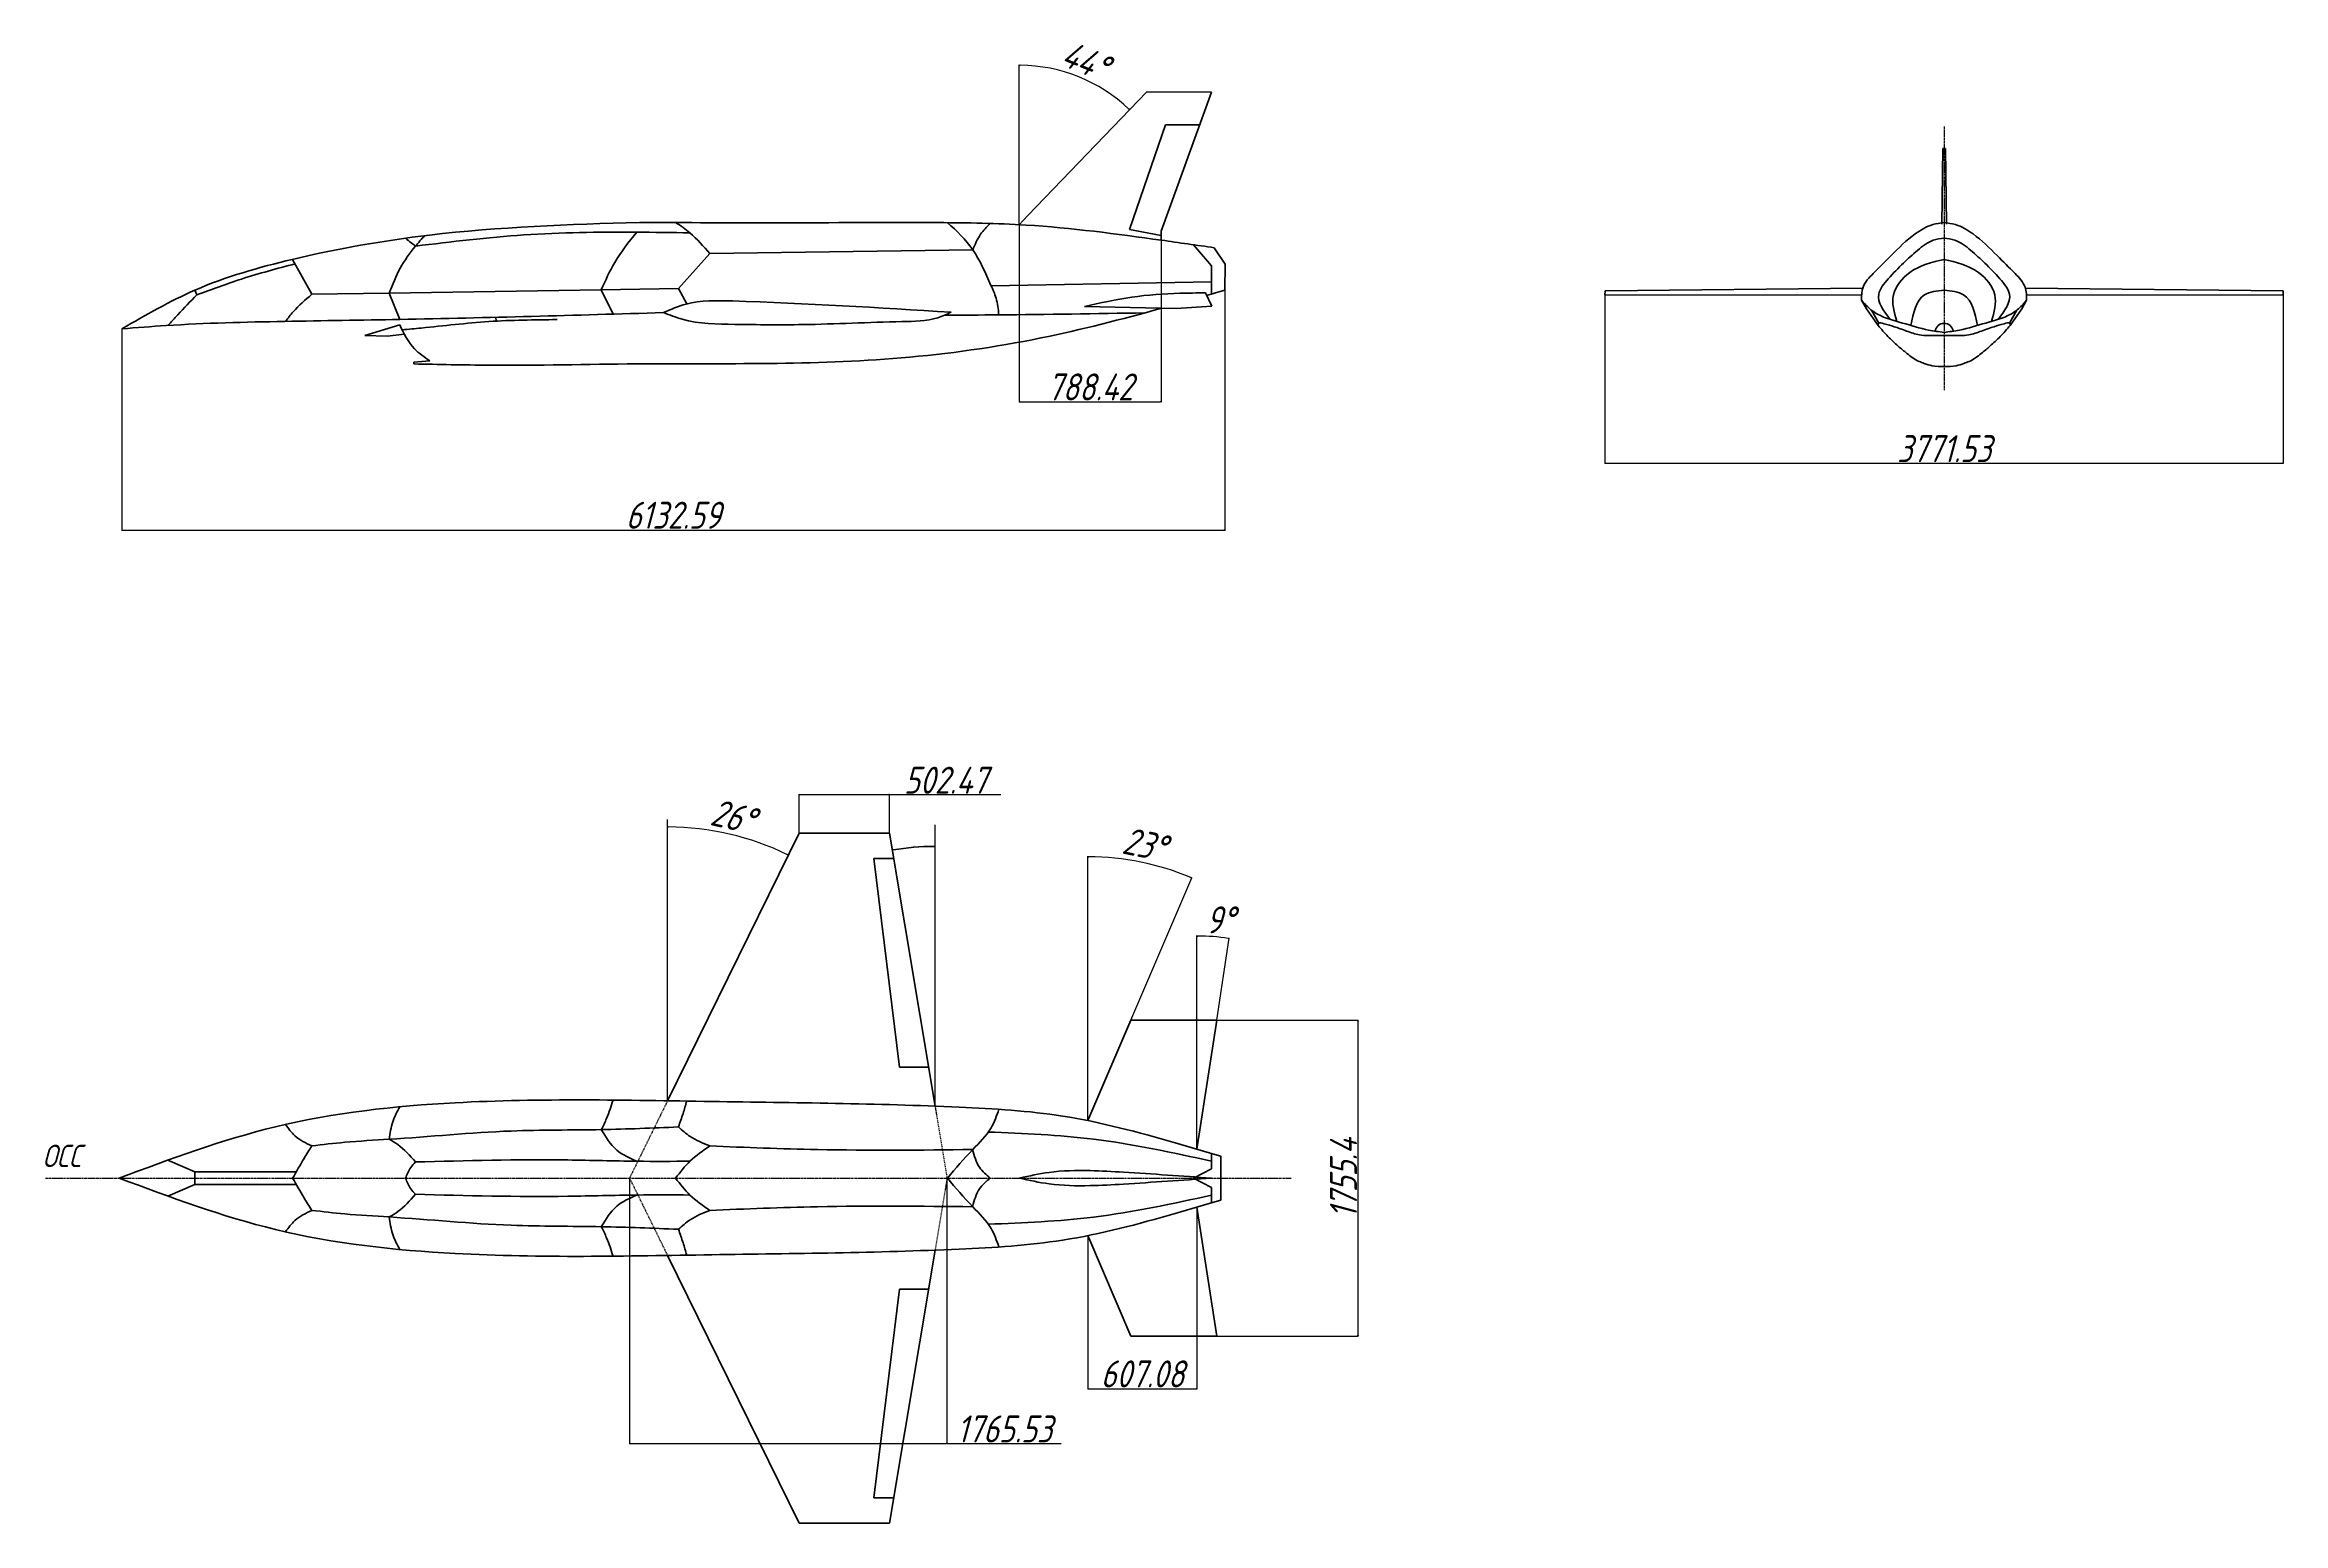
# Model space of a CAD drawing. Header units: millimetres. Extents: x -985956116104 to 1932156, y -552630487266 to 633586.
# Drawn here: x -21015 to -8567, y 30003 to 38221 of the extents above; entities that cross this region are included whole.
import ezdxf

# ---------------------------------------------------------------- set-up
doc = ezdxf.new("R2010")
doc.units = ezdxf.units.MM
doc.linetypes.add('CENTER', pattern=[2, 1.25, -0.25, 0.25, -0.25])
doc.linetypes.add('DASHED', pattern=[0.75, 0.5, -0.25])
for name, color, linetype, lineweight in [('_axes (Оси)', 6, 'CENTER', 30), ('_basic (Основной)', 4, 'Continuous', 60), ('_contour (Тонкий)', 7, 'Continuous', 30), ('_invisible (Невидимый)', 1, 'DASHED', 30), ('_text (Надписи)', 2, 'Continuous', 30)]:
    doc.layers.add(name, color=color, linetype=linetype, lineweight=lineweight)
doc.styles.add('ESKD', font='eskd.shx', dxfattribs={"oblique": 15, "height": 5})
doc.dimstyles.new('ESKD', dxfattribs={"dimtxt": 5, "dimasz": 5, "dimexe": 2, "dimexo": 0, "dimgap": 2, "dimtad": 1, "dimtoh": 1, "dimzin": 12, "dimdsep": 46, "dimtxsty": 'ESKD', "dimblk1": 'OPEN', "dimblk2": 'OPEN', "dimsah": 1, "dimcen": 5, "dimclrd": 256, "dimclre": 256, "dimclrt": 2, "dimadec": 0, "dimazin": 0, "dimtfac": 1, "dimtmove": 0, "dimatfit": 3, "dimldrblk": 'OPEN', "dimfxl": 1, "dimtolj": 1, "dimtzin": 12, "dimlwd": -1, "dimlwe": -1, "dimarcsym": 0})

# ---------------------------------------------------------------- blocks, each defined once
blk = doc.blocks.new('_OPEN')
at = {"color": 0, "linetype": 'ByBlock'}
for p, q in [((-1, 0.2), (0, 0)), ((0, 0), (-1, -0.2)), ((0, 0), (-1, 0))]:
    blk.add_line(p, q, dxfattribs=at)
blk = doc.blocks.new('*D267')
at = {"layer": '_contour (Тонкий)', "transparency": 16777216}
blk.add_line((-15596, 37968), (-15596, 38109), dxfattribs=at)
blk.add_arc((-15596, 37221), 886, 46.4744, 89.6766, dxfattribs=at)
at = {"layer": 'Defpoints', "color": 0, "transparency": 16777216}
for p in [(-15596, 37968), (-15163, 37994), (-14886, 37960), (-15596, 37221), (-15548, 37271)]:
    blk.add_point(p, dxfattribs=at)
at = {"layer": '_contour (Тонкий)', "transparency": 16777216, "xscale": 5, "yscale": 5, "zscale": 5}
for p, rotation in [((-15596, 38107), 179.8382803281868), ((-14982, 37860), 316.3127270730318)]:
    blk.add_blockref('_OPEN', p, dxfattribs=dict(at, rotation=rotation))
at = {"layer": '_contour (Тонкий)', "color": 2, "transparency": 16777216, "insert": (-15229, 38133), "char_height": 5, "attachment_point": 5, "rotation": 338.0755, "style": 'ESKD'}
blk.add_mtext('\\A1;{\\H30x;44°}', dxfattribs=at)
blk = doc.blocks.new('*D268')
at = {"layer": '_contour (Тонкий)', "transparency": 16777216}
blk.add_arc((-17552, 32351), 1522, 64.0036, 89.8118, dxfattribs=at)
at = {"layer": 'Defpoints', "color": 0, "transparency": 16777216}
for p in [(-17552, 33915), (-17095, 33803), (-16820, 33839), (-17552, 32351), (-17552, 32351)]:
    blk.add_point(p, dxfattribs=at)
at = {"layer": '_contour (Тонкий)', "transparency": 16777216, "xscale": 5, "yscale": 5, "zscale": 5}
for p, rotation in [((-17552, 33873), 179.9059102574016), ((-16880, 33717), 333.9095177520109)]:
    blk.add_blockref('_OPEN', p, dxfattribs=dict(at, rotation=rotation))
at = {"layer": '_contour (Тонкий)', "color": 2, "transparency": 16777216, "insert": (-17188, 33932), "char_height": 5, "attachment_point": 5, "rotation": 347.0288, "style": 'ESKD'}
blk.add_mtext('\\A1;{\\H30x;26°}', dxfattribs=at)
blk = doc.blocks.new('*D257')
at = {"layer": '_contour (Тонкий)', "transparency": 16777216}
for p, q in [((-15215, 32712), (-15215, 33710)), ((-14976, 32799), (-14636, 33591))]:
    blk.add_line(p, q, dxfattribs=at)
blk.add_arc((-15215, 32241), 1467, 67.0057, 89.8048, dxfattribs=at)
at = {"layer": 'Defpoints', "color": 0, "transparency": 16777216}
for p in [(-14824, 33655), (-14976, 32799), (-15215, 32712), (-15215, 32241), (-15215, 32241)]:
    blk.add_point(p, dxfattribs=at)
at = {"layer": '_contour (Тонкий)', "transparency": 16777216, "xscale": 5, "yscale": 5, "zscale": 5}
for p, rotation in [((-15215, 33708), 179.902385587748), ((-14637, 33590), 336.9081173236702)]:
    blk.add_blockref('_OPEN', p, dxfattribs=dict(at, rotation=rotation))
at = {"layer": '_contour (Тонкий)', "color": 2, "transparency": 16777216, "insert": (-14900, 33777), "char_height": 5, "attachment_point": 5, "rotation": 348.4053, "style": 'ESKD'}
blk.add_mtext('\\A1;{\\H30x;23°}', dxfattribs=at)
blk = doc.blocks.new('*D258')
at = {"layer": '_contour (Тонкий)', "transparency": 16777216}
for p, q in [((-14608, 32694), (-14608, 33269)), ((-14498, 32799), (-14428, 33255))]:
    blk.add_line(p, q, dxfattribs=at)
blk.add_arc((-14608, 32083), 1184, 81.5309, 89.7581, dxfattribs=at)
at = {"layer": 'Defpoints', "color": 0, "transparency": 16777216}
for p in [(-14548, 33265), (-14498, 32799), (-14608, 32694), (-14608, 32083), (-14608, 32083)]:
    blk.add_point(p, dxfattribs=at)
at = {"layer": '_contour (Тонкий)', "transparency": 16777216, "xscale": 5, "yscale": 5, "zscale": 5}
for p, rotation in [((-14608, 33267), 179.8790535197821), ((-14428, 33253), 351.4099223785282)]:
    blk.add_blockref('_OPEN', p, dxfattribs=dict(at, rotation=rotation))
at = {"layer": '_contour (Тонкий)', "color": 2, "transparency": 16777216, "insert": (-14478, 33357), "char_height": 5, "attachment_point": 5, "style": 'ESKD'}
blk.add_mtext('\\A1;{\\H30x;9°}', dxfattribs=at)
blk = doc.blocks.new('*D259')
at = {"layer": '_contour (Тонкий)', "transparency": 16777216}
for p, q in [((-14453, 36857), (-14453, 35520)), ((-20586, 36642), (-20586, 35520)), ((-20581, 35522), (-14458, 35522))]:
    blk.add_line(p, q, dxfattribs=at)
at = {"layer": 'Defpoints', "color": 0, "transparency": 16777216}
for p in [(-14453, 36857), (-20586, 36642), (-14453, 35522)]:
    blk.add_point(p, dxfattribs=at)
at = {"layer": '_contour (Тонкий)', "transparency": 16777216, "xscale": 5, "yscale": 5, "zscale": 5, "rotation": 180}
blk.add_blockref('_OPEN', (-20586, 35522), dxfattribs=at)
at = {"layer": '_contour (Тонкий)', "transparency": 16777216, "xscale": 5, "yscale": 5, "zscale": 5}
blk.add_blockref('_OPEN', (-14453, 35522), dxfattribs=at)
at = {"layer": '_contour (Тонкий)', "color": 2, "transparency": 16777216, "insert": (-17520, 35606), "char_height": 5, "attachment_point": 5, "style": 'ESKD'}
blk.add_mtext('\\A1;{\\H30x;6132.59}', dxfattribs=at)
blk = doc.blocks.new('*D260')
at = {"layer": '_contour (Тонкий)', "transparency": 16777216}
for p, q in [((-15596, 37221), (-15596, 36235)), ((-14807, 37135), (-14807, 36235)), ((-15591, 36237), (-14812, 36237))]:
    blk.add_line(p, q, dxfattribs=at)
at = {"layer": 'Defpoints', "color": 0, "transparency": 16777216}
for p in [(-15596, 37221), (-14807, 37135), (-14807, 36237)]:
    blk.add_point(p, dxfattribs=at)
at = {"layer": '_contour (Тонкий)', "transparency": 16777216, "xscale": 5, "yscale": 5, "zscale": 5, "rotation": 180}
blk.add_blockref('_OPEN', (-15596, 36237), dxfattribs=at)
at = {"layer": '_contour (Тонкий)', "transparency": 16777216, "xscale": 5, "yscale": 5, "zscale": 5}
blk.add_blockref('_OPEN', (-14807, 36237), dxfattribs=at)
at = {"layer": '_contour (Тонкий)', "color": 2, "transparency": 16777216, "insert": (-15202, 36319), "char_height": 5, "attachment_point": 5, "style": 'ESKD'}
blk.add_mtext('\\A1;{\\H30x;788.42}', dxfattribs=at)
blk = doc.blocks.new('*D261')
at = {"layer": '_contour (Тонкий)', "transparency": 16777216}
for p, q in [((-12339, 36832), (-12339, 35893)), ((-8567, 36832), (-8567, 35893)), ((-12334, 35895), (-8572, 35895))]:
    blk.add_line(p, q, dxfattribs=at)
at = {"layer": 'Defpoints', "color": 0, "transparency": 16777216}
for p in [(-12339, 36832), (-8567, 36832), (-8567, 35895)]:
    blk.add_point(p, dxfattribs=at)
at = {"layer": '_contour (Тонкий)', "transparency": 16777216, "xscale": 5, "yscale": 5, "zscale": 5, "rotation": 180}
blk.add_blockref('_OPEN', (-12339, 35895), dxfattribs=at)
at = {"layer": '_contour (Тонкий)', "transparency": 16777216, "xscale": 5, "yscale": 5, "zscale": 5}
blk.add_blockref('_OPEN', (-8567, 35895), dxfattribs=at)
at = {"layer": '_contour (Тонкий)', "color": 2, "transparency": 16777216, "insert": (-10453, 35976), "char_height": 5, "attachment_point": 5, "style": 'ESKD'}
blk.add_mtext('\\A1;{\\H30x;3771.53}', dxfattribs=at)
blk = doc.blocks.new('*D262')
at = {"layer": '_contour (Тонкий)', "transparency": 16777216}
for p, q in [((-16820, 33839), (-16820, 34055)), ((-16815, 34053), (-16322, 34053)), ((-16317, 33839), (-16317, 34055)), ((-16317, 34053), (-15698, 34053))]:
    blk.add_line(p, q, dxfattribs=at)
at = {"layer": 'Defpoints', "color": 0, "transparency": 16777216}
for p in [(-16317, 34053), (-16820, 33839), (-16317, 33839)]:
    blk.add_point(p, dxfattribs=at)
at = {"layer": '_contour (Тонкий)', "transparency": 16777216, "xscale": 5, "yscale": 5, "zscale": 5, "rotation": 180}
blk.add_blockref('_OPEN', (-16820, 34053), dxfattribs=at)
at = {"layer": '_contour (Тонкий)', "transparency": 16777216, "xscale": 5, "yscale": 5, "zscale": 5}
blk.add_blockref('_OPEN', (-16317, 34053), dxfattribs=at)
at = {"layer": '_contour (Тонкий)', "color": 2, "transparency": 16777216, "insert": (-16005, 34133), "char_height": 5, "attachment_point": 5, "style": 'ESKD'}
blk.add_mtext('\\A1;{\\H30x;502.47}', dxfattribs=at)
blk = doc.blocks.new('*D263')
at = {"layer": '_contour (Тонкий)', "transparency": 16777216}
for p, q in [((-14498, 32799), (-13711, 32799)), ((-13713, 32794), (-13713, 31048)), ((-14498, 31043), (-13711, 31043))]:
    blk.add_line(p, q, dxfattribs=at)
at = {"layer": 'Defpoints', "color": 0, "transparency": 16777216}
for p in [(-14498, 32799), (-14498, 31043), (-13713, 31043)]:
    blk.add_point(p, dxfattribs=at)
at = {"layer": '_contour (Тонкий)', "transparency": 16777216, "xscale": 5, "yscale": 5, "zscale": 5}
for p, rotation in [((-13713, 32799), 90), ((-13713, 31043), 270)]:
    blk.add_blockref('_OPEN', p, dxfattribs=dict(at, rotation=rotation))
at = {"layer": '_contour (Тонкий)', "color": 2, "transparency": 16777216, "insert": (-13793, 31921), "char_height": 5, "attachment_point": 5, "rotation": 90, "style": 'ESKD'}
blk.add_mtext('\\A1;{\\H30x;1755.4}', dxfattribs=at)
blk = doc.blocks.new('*D264')
at = {"layer": '_contour (Тонкий)', "transparency": 16777216}
for p, q in [((-14608, 31760), (-14608, 30748)), ((-15215, 31602), (-15215, 30748)), ((-15210, 30750), (-14613, 30750))]:
    blk.add_line(p, q, dxfattribs=at)
at = {"layer": 'Defpoints', "color": 0, "transparency": 16777216}
for p in [(-14608, 31760), (-15215, 31602), (-14608, 30750)]:
    blk.add_point(p, dxfattribs=at)
at = {"layer": '_contour (Тонкий)', "transparency": 16777216, "xscale": 5, "yscale": 5, "zscale": 5, "rotation": 180}
blk.add_blockref('_OPEN', (-15215, 30750), dxfattribs=at)
at = {"layer": '_contour (Тонкий)', "transparency": 16777216, "xscale": 5, "yscale": 5, "zscale": 5}
blk.add_blockref('_OPEN', (-14608, 30750), dxfattribs=at)
at = {"layer": '_contour (Тонкий)', "color": 2, "transparency": 16777216, "insert": (-14911, 30833), "char_height": 5, "attachment_point": 5, "style": 'ESKD'}
blk.add_mtext('\\A1;{\\H30x;607.08}', dxfattribs=at)
blk = doc.blocks.new('*D265')
at = {"layer": '_contour (Тонкий)', "transparency": 16777216}
for p, q in [((-17763, 31921), (-17763, 30445)), ((-15998, 31921), (-15998, 30445)), ((-17758, 30447), (-16003, 30447)), ((-15998, 30447), (-15363, 30447))]:
    blk.add_line(p, q, dxfattribs=at)
at = {"layer": 'Defpoints', "color": 0, "transparency": 16777216}
for p in [(-17763, 31921), (-15998, 31921), (-15998, 30447)]:
    blk.add_point(p, dxfattribs=at)
at = {"layer": '_contour (Тонкий)', "transparency": 16777216, "xscale": 5, "yscale": 5, "zscale": 5, "rotation": 180}
blk.add_blockref('_OPEN', (-17763, 30447), dxfattribs=at)
at = {"layer": '_contour (Тонкий)', "transparency": 16777216, "xscale": 5, "yscale": 5, "zscale": 5}
blk.add_blockref('_OPEN', (-15998, 30447), dxfattribs=at)
at = {"layer": '_contour (Тонкий)', "color": 2, "transparency": 16777216, "insert": (-15678, 30527), "char_height": 5, "attachment_point": 5, "style": 'ESKD'}
blk.add_mtext('\\A1;{\\H30x;1765.53}', dxfattribs=at)
blk = doc.blocks.new('*D266')
at = {"layer": '_basic (Основной)', "transparency": 16777216}
blk.add_arc((-16064, 32321), 1444, 90.1984, 99.2692, dxfattribs=at)
at = {"layer": 'Defpoints', "color": 0, "transparency": 16777216}
for p in [(-16064, 33885), (-16317, 33839), (-16144, 33763), (-16064, 32321), (-16064, 32321)]:
    blk.add_point(p, dxfattribs=at)
at = {"layer": '_basic (Основной)', "transparency": 16777216, "xscale": 5, "yscale": 5, "zscale": 5}
for p, rotation in [((-16302, 33746), 189.3683633829186), ((-16064, 33765), 0.09920008811135)]:
    blk.add_blockref('_OPEN', p, dxfattribs=dict(at, rotation=rotation))
at = {"layer": '_basic (Основной)', "color": 2, "transparency": 16777216, "insert": (-16184, 33766), "char_height": 5, "attachment_point": 5, "rotation": 4.7338, "style": 'ESKD'}
blk.add_mtext('\\A1;9°', dxfattribs=at)

msp = doc.modelspace()

# ---------------------------------------------------------------- linework, layer by layer
at = {"layer": '_axes (Оси)', "ltscale": 10, "transparency": 33554687}
for p, q in [((-10453.178, 37765.932), (-10453.178, 36300.739)), ((-21011.263, 31921.183), (-14084.057, 31921.183))]:
    msp.add_line(p, q, dxfattribs=at)
at = {"layer": '_basic (Основной)', "transparency": 33554687}
for p, q in [((-14885.83, 37960.051), (-15547.539, 37271.207)), ((-14527.117, 37957.148), (-14885.83, 37960.051)), ((-14527.117, 37957.148), (-14807.397, 37185.679)), ((-14782.194, 37775.43), (-14982.572, 37194.436)), ((-14593.136, 37775.43), (-14782.194, 37775.43)), ((-10460.345, 37644.046), (-10466.17, 37224.241)), ((-10460.345, 37644.046), (-10453.178, 37643.947)), ((-10446.011, 37644.046), (-10453.178, 37643.947)), ((-10446.011, 37644.046), (-10440.186, 37224.241)), ((-15547.539, 37271.207), (-15595.82, 37220.947)), ((-14982.572, 37194.436), (-14807.397, 37160.334)), ((-14807.397, 37185.679), (-14807.397, 37134.99)), ((-14526.196, 36992.823), (-14626.918, 37109.323)), ((-19529.931, 36833.926), (-19636.754, 37028.346)), ((-17491.375, 36865.879), (-17317.287, 37059.97)), ((-17317.287, 37059.97), (-15854.968, 37081.81)), ((-14526.196, 36903.559), (-14526.196, 36992.823)), ((-14450.379, 37001.39), (-14511.408, 37092.725)), ((-14453.317, 36856.654), (-14450.379, 37001.39)), ((-20169.378, 36831.32), (-20180.446, 36856.636)), ((-19099.699, 36840.669), (-17919.999, 36859.16)), ((-17919.999, 36859.16), (-17491.375, 36865.879)), ((-17854.872, 36723.993), (-17919.999, 36859.16)), ((-17491.375, 36865.879), (-17445.034, 36780.552)), ((-15752.693, 36881.785), (-14526.196, 36903.559)), ((-14526.196, 36903.559), (-14526.196, 36835.663)), ((-12338.941, 36831.699), (-12338.649, 36853.545)), ((-12338.649, 36853.545), (-10905.819, 36867.395)), ((-8567.708, 36853.545), (-10000.537, 36867.395)), ((-8567.416, 36831.699), (-8567.708, 36853.545)), ((-19529.931, 36833.926), (-19099.699, 36840.669)), ((-19099.699, 36840.669), (-19040.482, 36694.347)), ((-15233.128, 36765.842), (-14723.765, 36754.895)), ((-14723.765, 36754.895), (-14524.857, 36767.698)), ((-14524.857, 36767.698), (-14561.248, 36841.471)), ((-10911.49, 36829.489), (-12338.941, 36831.699)), ((-10912.127, 36800.754), (-10885.634, 36754.038)), ((-10885.634, 36754.038), (-10820.772, 36660.422)), ((-10816.888, 36674.444), (-10856.684, 36745.784)), ((-10089.469, 36674.444), (-10049.672, 36745.784)), ((-10020.723, 36754.038), (-10085.585, 36660.422)), ((-9994.23, 36800.754), (-10020.723, 36754.038)), ((-9994.866, 36829.489), (-8567.416, 36831.699)), ((-19040.98, 36664.465), (-19235.368, 36605.304)), ((-19235.368, 36605.304), (-19111.163, 36600.782)), ((-19111.163, 36600.782), (-19014.37, 36611.5)), ((-18505.581, 36684.899), (-18505.748, 36706.179)), ((-18874.055, 36464.137), (-18962.66, 36456.379)), ((-18962.66, 36456.379), (-18961.847, 36447.098)), ((-16819.875, 33839.314), (-17551.696, 32351.046)), ((-16819.875, 33839.314), (-16317.405, 33839.314)), ((-16317.405, 33839.314), (-16064.28, 32321.422)), ((-16293.884, 33698.268), (-16405.474, 33698.268)), ((-16261.167, 32538.079), (-16405.474, 33698.268)), ((-14975.678, 32798.885), (-15214.777, 32240.742)), ((-14975.678, 32798.885), (-14497.959, 32798.885)), ((-14497.959, 32798.885), (-14607.693, 32082.692)), ((-16100.41, 32538.079), (-16261.167, 32538.079)), ((-20180.446, 31956.183), (-20330.26, 32021.089)), ((-14526.196, 32058.731), (-14526.196, 31972.749)), ((-14476.034, 32043.931), (-14476.034, 31921.183)), ((-20180.446, 31886.183), (-20330.26, 31821.278)), ((-20180.446, 31921.183), (-20180.446, 31956.183)), ((-20180.446, 31956.183), (-19616.752, 31956.183)), ((-20180.446, 31921.183), (-20180.446, 31886.183)), ((-20180.446, 31886.183), (-19616.752, 31886.183)), ((-14526.196, 31972.749), (-14626.918, 31921.183)), ((-14526.196, 31869.618), (-14626.918, 31921.183)), ((-14526.196, 31783.636), (-14526.196, 31869.618)), ((-14476.034, 31798.436), (-14476.034, 31921.183)), ((-14497.959, 31043.482), (-14607.693, 31759.675)), ((-16317.405, 30003.053), (-16064.28, 31520.945)), ((-14975.678, 31043.482), (-15214.777, 31601.625)), ((-16819.875, 30003.053), (-17551.696, 31491.321)), ((-16261.167, 31304.287), (-16405.474, 30144.098)), ((-16100.41, 31304.287), (-16261.167, 31304.287)), ((-14975.678, 31043.482), (-14497.959, 31043.482)), ((-16293.884, 30144.098), (-16405.474, 30144.098)), ((-16819.875, 30003.053), (-16317.405, 30003.053))]:
    msp.add_line(p, q, dxfattribs=at)
for start, end in [(90, 172.5102826), (7.4897174, 90)]:
    msp.add_arc((-10453.178, 36622.387), 50.208, start, end, dxfattribs=at)
for points in [[(-20585.91, 36642.19), (-20180.295, 36856.701), (-19638.835, 37027.853), (-18876.09, 37162.928), (-17708.407, 37233.988)], [(-17708.407, 37233.988), (-16932.326, 37231.084), (-16045.601, 37232.56), (-15558.276, 37218.757), (-14805.702, 37134.752), (-14511.408, 37092.725)], [(-10453.178, 37232.744), (-10515.834, 37221.308), (-10613.964, 37169.919), (-10748.338, 37049.196), (-10847.518, 36949.563), (-10903.668, 36874.052), (-10912.127, 36800.754)], [(-10453.178, 37232.744), (-10390.523, 37221.308), (-10292.392, 37169.919), (-10158.019, 37049.196), (-10058.838, 36949.563), (-10002.688, 36874.052), (-9994.23, 36800.754)], [(-10453.178, 37145.81), (-10513.323, 37134.833), (-10601.125, 37078.275), (-10679.579, 37007.443), (-10763.783, 36919.905), (-10816.706, 36834.476), (-10753.476, 36694.347)], [(-10453.178, 37145.81), (-10393.034, 37134.833), (-10305.231, 37078.275), (-10226.777, 37007.443), (-10142.574, 36919.905), (-10089.651, 36834.476), (-10152.881, 36694.347)], [(-10453.178, 37028.346), (-10644.529, 36954.811), (-10734.909, 36831.138), (-10716.898, 36683.489)], [(-10453.178, 37028.346), (-10261.827, 36954.811), (-10171.448, 36831.138), (-10189.458, 36683.489)], [(-10453.178, 36856.636), (-10561.656, 36831.32), (-10638.39, 36660.917)], [(-10453.178, 36856.636), (-10344.701, 36831.32), (-10267.966, 36660.917)], [(-20585.91, 36642.19), (-20339.981, 36660.305), (-19680.668, 36683.4), (-19040.817, 36694.341), (-17574.37, 36732.192)], [(-17574.37, 36732.192), (-17449.035, 36779.502), (-17191.471, 36796.779), (-15975.418, 36734.334)], [(-17574.37, 36732.192), (-17469.943, 36695.401), (-17177.571, 36666.701), (-16800.436, 36665.607), (-16248.126, 36682.027), (-16049.557, 36703.588), (-15975.418, 36734.334)], [(-15233.128, 36765.842), (-14970.027, 36818.006), (-14702.292, 36839.948), (-14561.248, 36841.471)], [(-10912.127, 36800.754), (-10879.819, 36765.82), (-10823.536, 36723.725), (-10684.292, 36674.369), (-10539.184, 36635.099), (-10453.178, 36622.387)], [(-9994.23, 36800.754), (-10026.537, 36765.82), (-10082.82, 36723.725), (-10222.064, 36674.369), (-10367.173, 36635.099), (-10453.178, 36622.387)], [(-18874.055, 36464.137), (-18959.382, 36531.674), (-19040.98, 36664.465)], [(-10820.772, 36660.422), (-10818.545, 36672.659), (-10787.296, 36670.667), (-10731.446, 36654.056), (-10661.634, 36629.806), (-10589.771, 36607.851), (-10543.027, 36604.177), (-10504.254, 36604.353), (-10453.178, 36605.304)], [(-10820.772, 36660.422), (-10765.393, 36599.892), (-10708.181, 36545.866), (-10660.019, 36505.143), (-10592.273, 36460.717), (-10563.456, 36449.866), (-10520.43, 36436.61), (-10453.178, 36432.158)], [(-10085.585, 36660.422), (-10087.811, 36672.659), (-10119.061, 36670.667), (-10174.91, 36654.056), (-10244.723, 36629.806), (-10316.585, 36607.851), (-10363.33, 36604.177), (-10402.102, 36604.353), (-10453.178, 36605.304)], [(-10085.585, 36660.422), (-10140.963, 36599.892), (-10198.176, 36545.866), (-10246.338, 36505.143), (-10314.083, 36460.717), (-10342.901, 36449.866), (-10385.926, 36436.61), (-10453.178, 36432.158)], [(-20601.732, 31921.183), (-19732.187, 32206.564), (-18732.785, 32340.02), (-17305.618, 32347.112), (-15929.534, 32315.842), (-15354.282, 32265.772), (-14728.964, 32117.894), (-14476.034, 32043.931)], [(-19040.482, 32317.689), (-19079.575, 32234.532), (-19099.699, 32137.082)], [(-17854.872, 32354.972), (-17890.812, 32253.23), (-17919.999, 32191.01)], [(-17445.034, 32349.338), (-17465.379, 32280.341), (-17491.375, 32205.649)], [(-15709.465, 32303.814), (-15752.693, 32200.475), (-15854.968, 32080.304), (-15995.358, 31921.183)], [(-19675.855, 32219.774), (-19623.753, 32156.667), (-19529.931, 32100.189)], [(-19529.931, 32100.189), (-19346.822, 32120.403), (-19099.699, 32137.082), (-18421.216, 32183.167), (-17919.999, 32191.01), (-17491.375, 32205.649)], [(-19099.699, 32137.082), (-19051.602, 32107.518), (-18953.79, 32011.028)], [(-17919.999, 32191.01), (-17834.61, 32077.529), (-17722.441, 32015.052)], [(-17491.375, 32205.649), (-17426.288, 32152.873), (-17317.287, 32100.296)], [(-15767.648, 32177.557), (-15182.635, 32137.782), (-14526.196, 32015.74)], [(-19529.931, 32100.189), (-19573.281, 32030.295), (-19636.754, 31921.183)], [(-18953.79, 32011.028), (-18979.691, 31979.769), (-19009.17, 31921.183)], [(-18953.79, 32011.028), (-18105.562, 32022.024), (-17722.441, 32015.052), (-17426.973, 32015.052)], [(-17317.287, 32100.296), (-17426.973, 32015.083), (-17506.925, 31921.183)], [(-17317.287, 32100.296), (-16718.682, 32079.962), (-15854.968, 32079.962)], [(-15855.3, 32079.959), (-15817.402, 31981.239), (-15757.747, 31921.183)], [(-20601.732, 31921.183), (-19732.187, 31635.803), (-18732.785, 31502.346), (-17305.618, 31495.255), (-15929.534, 31526.525), (-15354.282, 31576.595), (-14728.964, 31724.473), (-14476.034, 31798.436)], [(-19529.931, 31742.178), (-19573.281, 31812.072), (-19636.754, 31921.183)], [(-18953.79, 31831.339), (-18979.691, 31862.598), (-19009.17, 31921.183)], [(-17317.287, 31742.071), (-17426.973, 31827.284), (-17506.925, 31921.183)], [(-15709.465, 31538.553), (-15752.693, 31641.892), (-15854.968, 31762.063), (-15995.358, 31921.183)], [(-15855.3, 31762.408), (-15817.402, 31861.128), (-15757.747, 31921.183)], [(-15595.82, 31921.183), (-15430.002, 31953.072), (-15202.522, 31962.933), (-15017.155, 31954.262), (-14527.117, 31921.183)], [(-15595.82, 31921.183), (-15430.002, 31889.295), (-15202.522, 31879.434), (-15017.155, 31888.105), (-14527.117, 31921.183)], [(-19675.855, 31622.593), (-19623.753, 31685.7), (-19529.931, 31742.178)], [(-19529.931, 31742.178), (-19346.822, 31721.964), (-19099.699, 31705.285), (-18421.216, 31659.2), (-17919.999, 31651.357), (-17491.375, 31636.718)], [(-19099.699, 31705.285), (-19051.602, 31734.849), (-18953.79, 31831.339)], [(-18953.79, 31831.339), (-18105.562, 31820.343), (-17722.441, 31827.315), (-17426.973, 31827.315)], [(-17919.999, 31651.357), (-17834.61, 31764.838), (-17722.441, 31827.315)], [(-17491.375, 31636.718), (-17426.288, 31689.493), (-17317.287, 31742.071)], [(-17317.287, 31742.071), (-16718.682, 31762.404), (-15854.968, 31762.404)], [(-15767.648, 31664.81), (-15182.635, 31704.585), (-14526.196, 31826.627)], [(-19040.482, 31524.678), (-19079.575, 31607.835), (-19099.699, 31705.285)], [(-17854.872, 31487.395), (-17890.812, 31589.137), (-17919.999, 31651.357)], [(-17445.034, 31493.029), (-17465.379, 31562.025), (-17491.375, 31636.718)]]:
    msp.add_spline(points, degree=3, dxfattribs=at)
for points, knots in [([(-17317.287, 37059.97), (-17352.006, 37100.675), (-17408.232, 37166.593), (-17478.955, 37215.234), (-17506.925, 37232.744)], [0, 0, 0, 0, 318.606121294, 515.958694985, 515.958694985, 515.958694985, 515.958694985]), ([(-15709.465, 36719.514), (-15712.269, 36751.428), (-15719.248, 36807.935), (-15773.925, 36927.968), (-15840.308, 37085.672), (-15942.934, 37186.167), (-15995.358, 37232.158)], [50.971770044, 50.971770044, 50.971770044, 50.971770044, 241.393678725, 391.388349018, 838.417587007, 1251.738473157, 1251.738473157, 1251.738473157, 1251.738473157]), ([(-15854.968, 37081.81), (-15841.963, 37111.544), (-15818.081, 37166.149), (-15777.224, 37208.898), (-15757.747, 37227.763)], [0, 0, 0, 0, 192.691142756, 353.866550288, 353.866550288, 353.866550288, 353.866550288]), ([(-19099.699, 36840.669), (-19081.043, 36887.868), (-19044.367, 36980.657), (-18970.654, 37084.093), (-18920.489, 37140.289), (-18902.557, 37159.736)], [0, 0, 0, 0, 303.53139712, 596.71935794, 755.458970012, 755.458970012, 755.458970012, 755.458970012]), ([(-18953.79, 37101.55), (-18961.379, 37107.726), (-18979.709, 37122.643), (-18998.26, 37137.282), (-19009.17, 37145.81)], [0, 0, 0, 0, 58.706714644, 141.79175252, 141.79175252, 141.79175252, 141.79175252]), ([(-17426.973, 37175.496), (-17528.019, 37177.173), (-17835.829, 37182.279), (-18346.606, 37174.313), (-18752.983, 37126.368), (-18953.79, 37101.55)], [0, 0, 0, 0, 606.432370556, 1847.341013731, 3060.532968425, 3060.532968425, 3060.532968425, 3060.532968425]), ([(-17919.999, 36859.16), (-17897.06, 36910.646), (-17845.596, 37026.153), (-17766.986, 37125.138), (-17722.441, 37179.408)], [0, 0, 0, 0, 336.815072317, 755.635816948, 755.635816948, 755.635816948, 755.635816948]), ([(-20169.378, 36831.32), (-20086.828, 36861.612), (-19907.388, 36927.458), (-19722.874, 36977.219), (-19622.999, 37003.312)], [0, 0, 0, 0, 527.312302881, 1146.229183356, 1146.229183356, 1146.229183356, 1146.229183356]), ([(-20330.26, 36660.917), (-20312.042, 36680.772), (-20259.123, 36738.237), (-20204.899, 36794.478), (-20169.378, 36831.32)], [47.562741321, 47.562741321, 47.562741321, 47.562741321, 209.237400486, 516.278314829, 516.278314829, 516.278314829, 516.278314829]), ([(-19675.855, 36683.489), (-19662.307, 36701.894), (-19619.302, 36757.128), (-19565.923, 36802.997), (-19529.931, 36833.926)], [98.038004485, 98.038004485, 98.038004485, 98.038004485, 234.940875502, 518.349721731, 518.349721731, 518.349721731, 518.349721731]), ([(-18962.66, 36447.098), (-18823.758, 36444.018), (-18411.414, 36434.878), (-17508.493, 36457.195), (-16480.079, 36432.991), (-15503.401, 36571.717), (-15026.834, 36694.887), (-14804.611, 36756.633)], [0, 0, 0, 0, 833.499817721, 2474.328090222, 5419.825167314, 6990.242896936, 8373.259182018, 8373.259182018, 8373.259182018, 8373.259182018]), ([(-16010.571, 36718.439), (-15911.603, 36718.507), (-15540.756, 36719.614), (-15169.948, 36726.146), (-14898.095, 36730.935)], [3109.274466577, 3109.274466577, 3109.274466577, 3109.274466577, 3703.085657485, 5334.402052285, 5334.402052285, 5334.402052285, 5334.402052285]), ([(-19027.33, 36636.615), (-18992.027, 36639.796), (-18831.379, 36654.368), (-18545.004, 36689.714), (-18292.061, 36692.042), (-18165.084, 36693.211)], [19.965316326, 19.965316326, 19.965316326, 19.965316326, 232.654642251, 987.852651806, 1749.114527542, 1749.114527542, 1749.114527542, 1749.114527542])]:
    msp.add_open_spline(points, degree=3, knots=knots, dxfattribs=at)
msp.add_open_spline([(-14554.385, 36827.559), (-14520.692, 36837.239), (-14487.004, 36846.946), (-14453.317, 36856.654)], degree=3, dxfattribs=at)
at = {"layer": '_contour (Тонкий)', "transparency": 33554687}
for p, q in [((-15595.82, 37220.947), (-15595.82, 37968.298)), ((-17551.696, 32351.046), (-17551.696, 33914.963)), ((-16064.28, 32321.422), (-16064.28, 33885.339)), ((-15214.777, 32240.742), (-15214.777, 32711.833)), ((-14607.693, 32082.692), (-14607.693, 32693.665))]:
    msp.add_line(p, q, dxfattribs=at)
at = {"layer": '_invisible (Невидимый)', "ltscale": 10, "transparency": 33554687}
for p, q in [((-17551.696, 32351.046), (-17763.07, 31921.183)), ((-16064.28, 32321.422), (-15997.536, 31921.183)), ((-17763.07, 31921.183), (-17551.696, 31491.321)), ((-15997.536, 31921.183), (-16064.28, 31520.945))]:
    msp.add_line(p, q, dxfattribs=at)

# ---------------------------------------------------------------- texts
at = {"layer": '_text (Надписи)', "transparency": 33554687, "insert": (-21027.523, 32107.25), "char_height": 125, "attachment_point": 1, "style": 'ESKD'}
msp.add_mtext_dynamic_manual_height_columns('ОСС', width=15.93486, gutter_width=25, heights=[0], dxfattribs=at)

# ---------------------------------------------------------------- dimensions: what is measured, and where the dimension line sits
at = {"layer": '_basic (Основной)', "color": 1, "transparency": 33554687}
dim = msp.add_angular_dim_2l(base=(-16143.773, 33763.177), line1=((-16317.405, 33839.314), (-16064.28, 32321.422)), line2=((-16064.28, 32321.422), (-16064.28, 33885.339)), dimstyle='ESKD', dxfattribs=at)
dim.commit()
dim.dimension.update_dxf_attribs({"geometry": '*D266', "text_midpoint": (-16183.87, 33765.591)})
at = {"layer": '_contour (Тонкий)', "transparency": 33554687}
dim = msp.add_angular_dim_2l(base=(-15163.268, 37993.872), line1=((-14885.83, 37960.051), (-15547.539, 37271.207)), line2=((-15595.82, 37220.947), (-15595.82, 37968.298)), text='{\\H30x;<>}', dimstyle='ESKD', dxfattribs=at)
dim.commit()
dim.dimension.update_dxf_attribs({"geometry": '*D267', "text_midpoint": (-15228.884, 38132.6)})
dim = msp.add_linear_dim(base=(-14807.397, 36236.67), p1=(-15595.82, 37220.947), p2=(-14807.397, 37134.99), text='{\\H30x;<>}', dimstyle='ESKD', override={"dimscale": 1, "dimtxt": 150, "dimtix": 0, "dimtofl": 1, "dimtmove": 0, "dimatfit": 3}, dxfattribs=at)
dim.commit()
dim.dimension.update_dxf_attribs({"geometry": '*D260', "text_midpoint": (-15201.608, 36319.107)})
dim = msp.add_linear_dim(base=(-14453.317, 35521.754), p1=(-20585.91, 36642.19), p2=(-14453.317, 36856.654), text='{\\H30x;<>}', dimstyle='ESKD', override={"dimtxt": 150}, dxfattribs=at)
dim.commit()
dim.dimension.update_dxf_attribs({"geometry": '*D259', "text_midpoint": (-17519.614, 35521.754), "dimtype": 160})
for base, p1, p2, picture, middle in [((-8567.41566, 35894.69232), (-12338.94073, 36831.69864), (-8567.41566, 36831.69864), '*D261', (-10453.17819, 35975.57557)), ((-16317.405, 34053.125), (-16819.875, 33839.314), (-16317.405, 33839.314), '*D262', (-16005.309, 34133.232)), ((-14607.693, 30750.328), (-15214.777, 31601.625), (-14607.693, 31759.675), '*D264', (-14911.235, 30832.764))]:
    dim = msp.add_linear_dim(base=base, p1=p1, p2=p2, text='{\\H30x;<>}', dimstyle='ESKD', dxfattribs=at)
    dim.commit()
    dim.dimension.update_dxf_attribs({"geometry": picture, "text_midpoint": middle})
for base, line1, line2, picture, middle in [((-17095.015, 33803.305), ((-16819.875, 33839.314), (-17551.696, 32351.046)), ((-17551.696, 32351.046), (-17551.696, 33914.963)), '*D268', (-17209.983, 33834.571)), ((-14823.627, 33655.05), ((-14975.678, 32798.885), (-15214.777, 32240.742)), ((-15214.777, 32240.742), (-15214.777, 32711.833)), '*D257', (-14919.847, 33678.199)), ((-14547.698, 33265.493), ((-14497.959, 32798.885), (-14607.693, 32082.692)), ((-14607.693, 32082.692), (-14607.693, 32693.665)), '*D258', (-14478.499, 33259.946))]:
    dim = msp.add_angular_dim_2l(base=base, line1=line1, line2=line2, text='{\\H30x;<>}', dimstyle='ESKD', dxfattribs=at)
    dim.commit()
    dim.dimension.update_dxf_attribs({"geometry": picture, "text_midpoint": middle, "dimtype": 162})
dim = msp.add_linear_dim(base=(-13713.164, 31043.482), p1=(-14497.959, 32798.885), p2=(-14497.959, 31043.482), angle=90, text='{\\H30x;<>}', dimstyle='ESKD', dxfattribs=at)
dim.commit()
dim.dimension.update_dxf_attribs({"geometry": '*D263', "text_midpoint": (-13793.27, 31921.183)})
dim = msp.add_linear_dim(base=(-15997.536, 30446.567), p1=(-17763.07, 31921.183), p2=(-15997.536, 31921.183), text='{\\H30x;<>}', dimstyle='ESKD', dxfattribs=at)
dim.commit()
dim.dimension.update_dxf_attribs({"geometry": '*D265', "text_midpoint": (-15677.94, 30446.567), "dimtype": 160})

doc.saveas('drawing.dxf')
